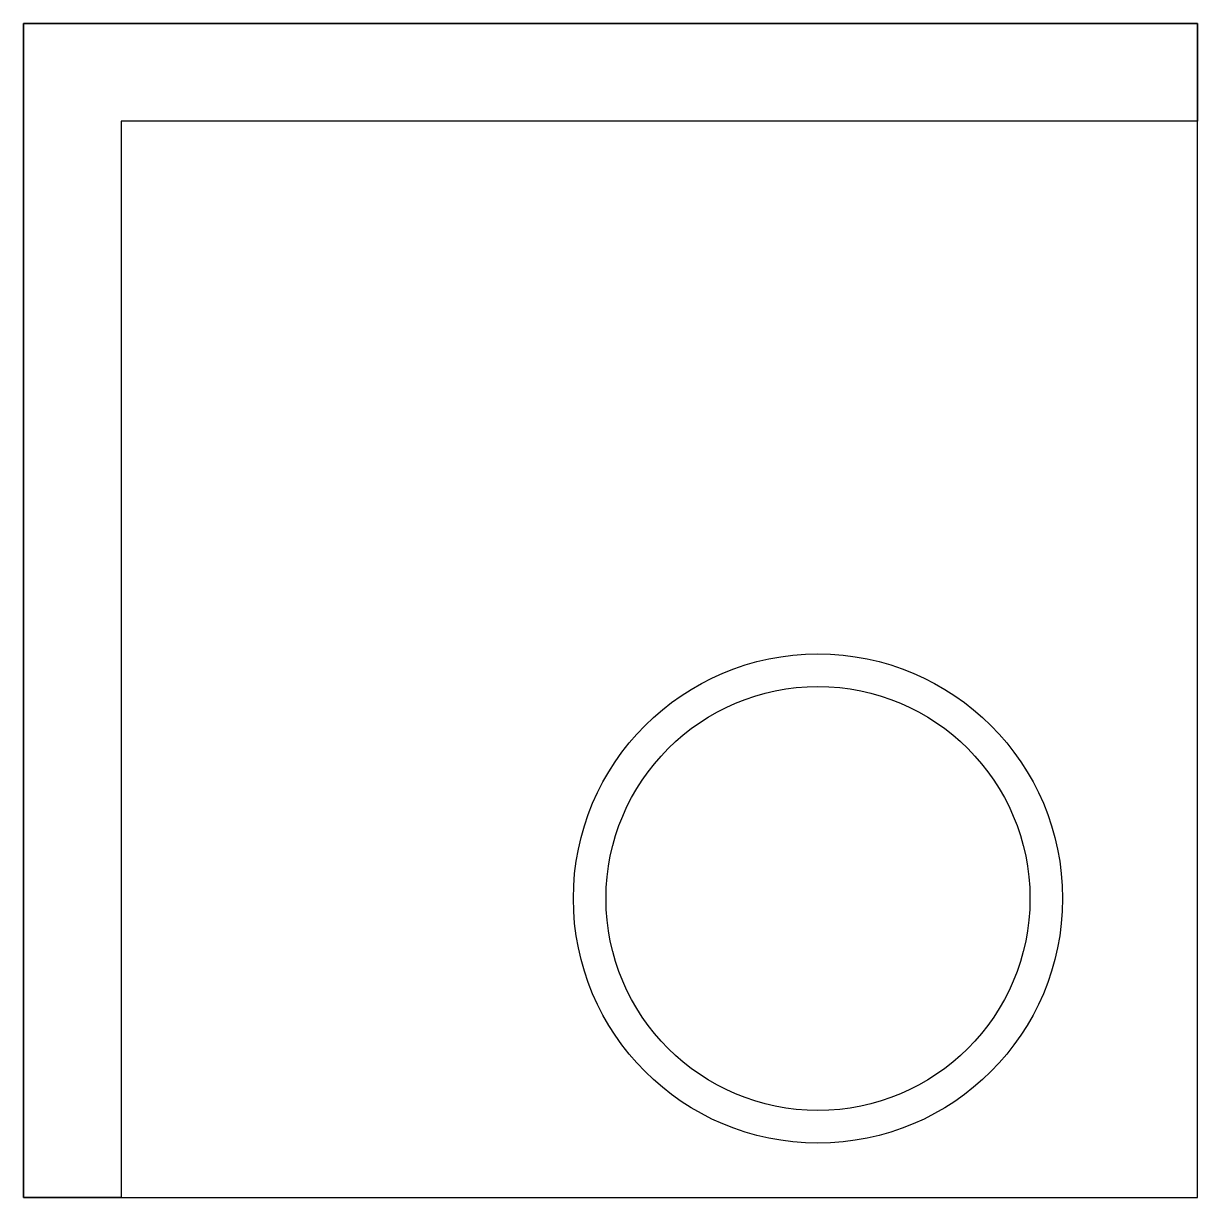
# Model space of a CAD drawing. Header units: millimetres. Extents: x 0 to 72, y 0 to 72.
import ezdxf

# ---------------------------------------------------------------- set-up
doc = ezdxf.new("R2010")
doc.units = ezdxf.units.MM
doc.layers.get('0').update_dxf_attribs({"linetype": 'CONTINUOUS'})

msp = doc.modelspace()

# ---------------------------------------------------------------- linework, layer by layer
msp.add_lwpolyline([(0, 0), (72, 0), (72, 72), (0, 72)], close=True)
for points in [[(0, 66), (0, 72), (72, 72), (72, 66), (6, 66)], [(6, 66), (6, 0), (0, 0), (0, 66)]]:
    msp.add_lwpolyline(points)
for radius in [15, 13]:
    msp.add_circle((48.725, 18.336), radius)

doc.saveas('drawing.dxf')
